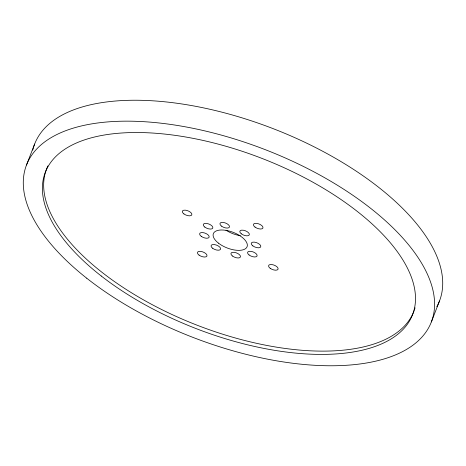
<?xml version="1.0" encoding="UTF-8"?>
<svg xmlns="http://www.w3.org/2000/svg" width="466" height="466" viewBox="0 0 466 466"><rect width="100%" height="100%" fill="white"/><g stroke="black" fill="none" stroke-linecap="round" stroke-linejoin="round"><path stroke-width="0.7" d="M26.51 165.011L34.624 144.081M431.376 321.919L439.49 300.989M240.398 235.709A18.092 8.382 21.2 0 1 226.004 230.204M414.175 310.502A196.949 91.249 21.2 0 1 194.817 324.307A196.949 91.249 21.2 0 1 47.928 165.884M415.06 307.77A196.949 91.249 21.2 0 1 414.414 309.826M32.748 150.128A217.104 100.586 21.2 0 1 273.315 128.715A217.104 100.586 21.2 0 1 436.817 306.727M218.49 243.165A18.092 8.382 21.2 0 0 246.904 247.12A18.092 8.382 21.2 0 0 225.259 230.245A18.092 8.382 21.2 0 0 218.49 243.165M201.225 236.309A5.068 2.347 21.2 0 0 209.106 237.276A5.068 2.347 21.2 0 0 202.879 232.592A5.068 2.347 21.2 0 0 201.225 236.309M212.554 248.197A5.068 2.347 21.2 0 0 220.517 249.31A5.068 2.347 21.2 0 0 214.471 244.586A5.068 2.347 21.2 0 0 212.554 248.197M199.052 255.106A5.068 2.347 21.2 0 0 206.927 256.061A5.068 2.347 21.2 0 0 200.695 251.384A5.068 2.347 21.2 0 0 199.052 255.106M232.528 256.044A5.068 2.347 21.2 0 0 240.409 257.005A5.068 2.347 21.2 0 0 234.188 252.327A5.068 2.347 21.2 0 0 232.528 256.044M249.065 254.96A5.068 2.347 21.2 0 0 257.022 256.073A5.068 2.347 21.2 0 0 250.976 251.349A5.068 2.347 21.2 0 0 249.065 254.96M270.169 268.276A5.068 2.347 21.2 0 0 278.045 269.231A5.068 2.347 21.2 0 0 271.812 264.554A5.068 2.347 21.2 0 0 270.169 268.276M252.852 245.873A5.068 2.347 21.2 0 0 260.733 246.84A5.068 2.347 21.2 0 0 254.506 242.157A5.068 2.347 21.2 0 0 252.852 245.873M241.295 233.815A5.068 2.347 21.2 0 0 249.258 234.934A5.068 2.347 21.2 0 0 243.205 230.204A5.068 2.347 21.2 0 0 241.295 233.815M255.036 227.093A5.068 2.347 21.2 0 0 262.911 228.049A5.068 2.347 21.2 0 0 256.679 223.371A5.068 2.347 21.2 0 0 255.036 227.093M221.542 226.144A5.068 2.347 21.2 0 0 229.429 227.105A5.068 2.347 21.2 0 0 223.202 222.428A5.068 2.347 21.2 0 0 221.542 226.144M204.79 227.059A5.068 2.347 21.2 0 0 212.746 228.171A5.068 2.347 21.2 0 0 206.7 223.441A5.068 2.347 21.2 0 0 204.79 227.059M183.919 213.917A5.068 2.347 21.2 0 0 191.794 214.873A5.068 2.347 21.2 0 0 185.561 210.195A5.068 2.347 21.2 0 0 183.919 213.917M86.717 278.196A217.104 100.586 21.2 0 0 428.697 327.656A217.104 100.586 21.2 0 0 171.406 124.539A217.104 100.586 21.2 0 0 86.717 278.196M101.262 276.018A196.949 91.249 21.2 0 0 410.587 319.041A196.949 91.249 21.2 0 0 174.977 135.332A196.949 91.249 21.2 0 0 101.262 276.018"/></g></svg>
